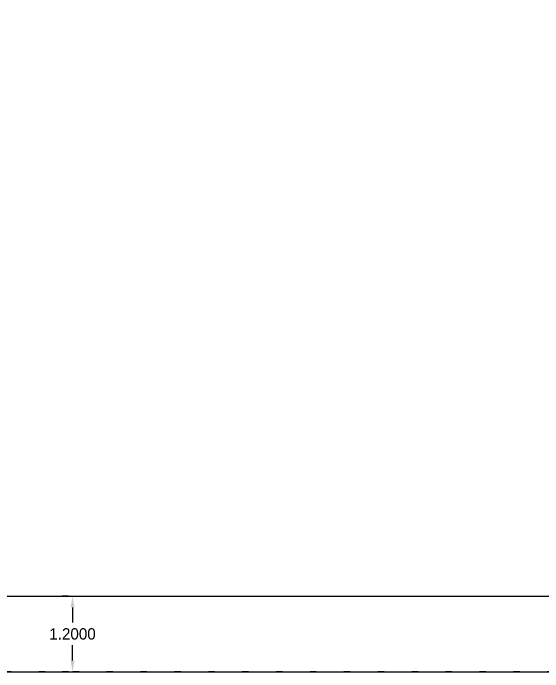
# Model space of a CAD drawing. Header units: metres. Extents: x 1422408 to 2565053, y 3723 to 80428.
# Drawn here: x 2267845.42 to 2267853.82, y 4097.86 to 4108.31 of the extents above; entities that cross this region are included whole.
import ezdxf

# ---------------------------------------------------------------- set-up
doc = ezdxf.new("R2010")
doc.units = ezdxf.units.M
doc.header["$LTSCALE"] = 3.5
doc.header["$MEASUREMENT"] = 0
doc.linetypes.add('DOT2', pattern=[0.125, 0, -0.125])
doc.linetypes.add('PHANTOM2', pattern=[1.25, 0.625, -0.125, 0.125, -0.125, 0.125, -0.125])
doc.layers.get('0').update_dxf_attribs({"linetype": 'CONTINUOUS'})
doc.layers.get('DEFPOINTS').update_dxf_attribs({"linetype": 'CONTINUOUS'})
doc.layers.add('BLK_6_HT_OF_BLDG', color=5, linetype='CONTINUOUS')
doc.layers.add('BLK_6_PLINTH_HEIGHT', color=7, linetype='CONTINUOUS')
doc.styles.add('ANAND', font='times.ttf')
doc.dimstyles.new('STANDARD$0', dxfattribs={"dimtxt": 0.25, "dimasz": 0.1, "dimexe": 2, "dimexo": 2, "dimgap": 0, "dimtad": 0, "dimzin": 0, "dimdsep": 46, "dimtxsty": 'ANAND', "dimcen": 0.0625, "dimdle": 2.5, "dimse1": 1, "dimse2": 1, "dimclrd": 2, "dimclre": 9, "dimadec": 0, "dimazin": 0, "dimtfac": 1, "dimtix": 1, "dimtofl": 0, "dimtmove": 2, "dimatfit": 3, "dimldrblk": 'OBLIQUE', "dimfxl": 0, "dimtolj": 1, "dimtzin": 0, "dimarcsym": 0})

# ---------------------------------------------------------------- blocks, each defined once
blk = doc.blocks.new('*D692')
at = {"layer": 'BLK_6_HT_OF_BLDG', "color": 0, "linetype": 'DOT2', "lineweight": -2}
for p, q in [((2267863.127, 4123.874), (2267840.139, 4123.874)), ((2267863.127, 4097.862), (2267840.139, 4097.862))]:
    blk.add_line(p, q, dxfattribs=at)
at = {"layer": 'BLK_6_HT_OF_BLDG', "color": 0, "linetype": 'PHANTOM2', "lineweight": -2}
for p, q in [((2267840.319, 4123.694), (2267840.319, 4111.28)), ((2267840.319, 4098.042), (2267840.319, 4110.457))]:
    blk.add_line(p, q, dxfattribs=at)
at = {"layer": 'BLK_6_HT_OF_BLDG', "color": 0}
for points in [[(2267840.289, 4123.694), (2267840.349, 4123.694), (2267840.319, 4123.874)], [(2267840.289, 4098.042), (2267840.349, 4098.042), (2267840.319, 4097.862)]]:
    blk.add_solid(points, dxfattribs=at)
at = {"layer": 'DEFPOINTS', "color": 0}
for p in [(2267840.319, 4123.874), (2267863.19, 4123.874), (2267863.189, 4097.862)]:
    blk.add_point(p, dxfattribs=at)
at = {"layer": 'BLK_6_HT_OF_BLDG', "color": 0, "lineweight": 25, "insert": (2267840.319, 4110.868), "char_height": 0.18, "attachment_point": 5}
blk.add_mtext('\\A1;{\\H3.5714x;26.01}', dxfattribs=at)
blk = doc.blocks.new('*D582')
at = {"layer": 'BLK_6_PLINTH_HEIGHT', "color": 0, "linetype": 'DOT2', "lineweight": -2}
for p, q in [((2267846.299, 4099.062), (2267846.181, 4099.062)), ((2267846.299, 4097.862), (2267846.181, 4097.862))]:
    blk.add_line(p, q, dxfattribs=at)
at = {"layer": 'BLK_6_PLINTH_HEIGHT', "color": 0, "linetype": 'PHANTOM2', "lineweight": -2}
for p, q in [((2267846.361, 4098.882), (2267846.361, 4098.642)), ((2267846.361, 4098.042), (2267846.361, 4098.282))]:
    blk.add_line(p, q, dxfattribs=at)
at = {"layer": 'BLK_6_PLINTH_HEIGHT', "color": 0}
for points in [[(2267846.331, 4098.882), (2267846.391, 4098.882), (2267846.361, 4099.062)], [(2267846.331, 4098.042), (2267846.391, 4098.042), (2267846.361, 4097.862)]]:
    blk.add_solid(points, dxfattribs=at)
at = {"layer": 'DEFPOINTS', "color": 0}
for p in [(2267846.361, 4099.062), (2267846.361, 4099.062), (2267846.361, 4097.862)]:
    blk.add_point(p, dxfattribs=at)
at = {"layer": 'BLK_6_PLINTH_HEIGHT', "color": 0, "lineweight": 25, "insert": (2267846.361, 4098.462), "char_height": 0.18, "attachment_point": 5}
blk.add_mtext('\\A1;1.2000', dxfattribs=at)

msp = doc.modelspace()

# ---------------------------------------------------------------- linework, layer by layer
for p, q in [((2267843.35247, 4099.06167), (2267882.83262, 4099.06167)), ((2267837.17137, 4097.86167), (2267882.83262, 4097.86167))]:
    msp.add_line(p, q)
at = {"ltscale": 0.5}
msp.add_line((2267846.75274, 4099.06167), (2267846.75524, 4099.06167), dxfattribs=at)

# ---------------------------------------------------------------- dimensions: what is measured, and where the dimension line sits
at = {"layer": 'BLK_6_HT_OF_BLDG', "color": 1, "lineweight": 25}
dim = msp.add_aligned_dim(p1=(2267863.18934, 4097.86167), p2=(2267863.1897, 4123.8739), distance=22.87054, text='{\\H3.5714x;26.01}', dimstyle='STANDARD$0', override={"dimtxt": 0.18, "dimasz": 0.18, "dimexe": 0.18, "dimexo": 0.0625, "dimgap": 0.09, "dimtih": 1, "dimtoh": 1, "dimdec": 4, "dimtxsty": 'Standard', "dimcen": 0.09, "dimdle": 0, "dimse1": 0, "dimse2": 0, "dimclrd": 0, "dimclre": 0, "dimtdec": 4, "dimtix": 0, "dimtmove": 0, "dimfxl": 0, "dimarcsym": 2}, dxfattribs=at)
dim.commit()
dim.dimension.update_dxf_attribs({"geometry": '*D692', "text_midpoint": (2267840.31898, 4110.86811)})
at = {"layer": 'BLK_6_PLINTH_HEIGHT', "color": 1, "lineweight": 25}
dim = msp.add_aligned_dim(p1=(2267846.36108, 4097.86167), p2=(2267846.36108, 4099.06167), distance=0, dimstyle='STANDARD$0', override={"dimtxt": 0.18, "dimasz": 0.18, "dimexe": 0.18, "dimexo": 0.0625, "dimgap": 0.09, "dimtih": 1, "dimtoh": 1, "dimdec": 4, "dimtxsty": 'Standard', "dimcen": 0.09, "dimdle": 0, "dimse1": 0, "dimse2": 0, "dimclrd": 0, "dimclre": 0, "dimtdec": 4, "dimtix": 0, "dimtmove": 0, "dimfxl": 0, "dimarcsym": 2}, dxfattribs=at)
dim.commit()
dim.dimension.update_dxf_attribs({"geometry": '*D582', "text_midpoint": (2267846.36108, 4098.46167)})

doc.saveas('drawing.dxf')
